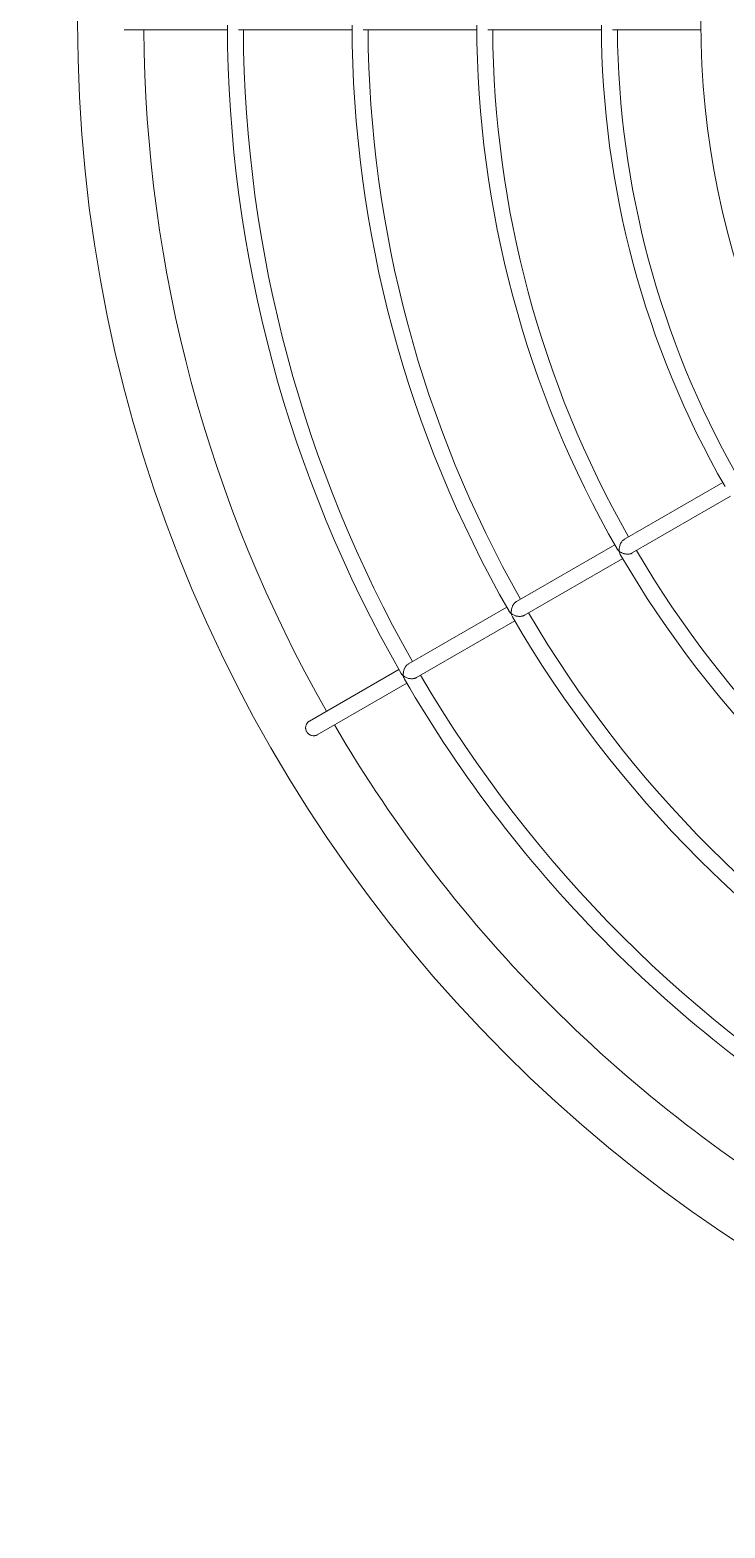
# Model space of a CAD drawing. Extents: x -3650 to 4616, y -3650 to 4857.
# Drawn here: x -1704 to -918, y -1704 to -9 of the extents above; entities that cross this region are included whole.
import ezdxf

# ---------------------------------------------------------------- set-up
doc = ezdxf.new("R2010")
doc.units = 0
doc.header["$LTSCALE"] = 5
doc.layers.get('0').update_dxf_attribs({"linetype": 'CONTINUOUS'})
doc.layers.add('Lg_prod', color=40, linetype='CONTINUOUS')
doc.layers.add('Plan', color=124, linetype='CONTINUOUS')

# ---------------------------------------------------------------- blocks, each defined once
blk = doc.blocks.new('200230pl')
at = {"color": 0, "linetype": 'Continuous', "lineweight": 0}
for p, q in [((-1480.5, -9), (-1597.3, -9)), ((-1339.5, -9), (-1467.8, -9)), ((-1198.5, -9), (-1326.8, -9)), ((-1057.5, -9), (-1185.8, -9)), ((-945, -9), (-1044.8, -9)), ((-920.3, -520.9), (-1031.5, -585.1)), ((-911.3, -536.5), (-1022.5, -600.7)), ((-1042.4, -591.4), (-1153.6, -655.6)), ((-1033.4, -607), (-1144.6, -671.2)), ((-1164.5, -661.9), (-1275.7, -726.1)), ((-1155.5, -677.5), (-1266.7, -741.7)), ((-1286.6, -732.4), (-1387.8, -790.9)), ((-1277.6, -748), (-1378.8, -806.4))]:
    blk.add_line(p, q, dxfattribs=at)
for radius, start, end in [(1650, 90, 270), (945, 90, 270), (1575, 180.3274, 209.6726), (1480.5, 180.1416, 209.8584), (1462.5, 180.3526, 209.6474), (1339.5, 180.1565, 209.8435), (1321.5, 180.3902, 209.6098), (1198.5, 180.175, 209.825), (1180.5, 180.4368, 209.5632), (1057.5, 180.1984, 209.8016), (1039.5, 180.4961, 209.5039), (1198.5, 210.175, 239.825), (1180.5, 210.4368, 239.5632), (1339.5, 210.1565, 239.8435), (1321.5, 210.3902, 239.6098), (1480.5, 210.1416, 239.8584), (1462.5, 210.3526, 239.6474), (1575, 210.3274, 239.6726)]:
    blk.add_arc((0, 0), radius, start, end, dxfattribs=at)
for points, knots in [([(-1037.1, -593.9), (-1036.9, -593.1), (-1036.7, -592.2), (-1036.2, -590.9), (-1036, -590.5), (-1035.6, -589.7), (-1035.4, -589.3), (-1035, -588.7), (-1034.8, -588.5), (-1034.6, -588.1), (-1034.4, -587.9), (-1034, -587.3), (-1033.7, -586.9), (-1033, -586.2), (-1032.6, -585.9), (-1032, -585.5), (-1031.7, -585.3), (-1031.5, -585.1)], [0.00600584, 0.00600584, 0.00600584, 0.00600584, 0.00886365, 0.00886365, 0.01029255, 0.01029255, 0.01172145, 0.01172145, 0.01243591, 0.01243591, 0.01315036, 0.01315036, 0.01457926, 0.01457926, 0.01600817, 0.01600817, 0.01702666, 0.01702666, 0.01702666, 0.01702666]), ([(-1039.8, -596.1), (-1039.6, -596.3), (-1039.4, -596.6), (-1039.1, -597.1), (-1038.9, -597.3), (-1038.5, -597.8), (-1038.3, -598), (-1037.9, -598.3), (-1037.8, -598.4), (-1037.6, -598.6), (-1037.5, -598.7), (-1037.4, -598.8), (-1037.3, -598.8), (-1037.3, -598.9)], [0.028822403, 0.028822403, 0.028822403, 0.028822403, 0.030119606, 0.030119606, 0.031416809, 0.031416809, 0.032714012, 0.032714012, 0.033362614, 0.033362614, 0.033686915, 0.033686915, 0.034011216, 0.034011216, 0.034011216, 0.034011216]), ([(-1037.3, -598.9), (-1037.3, -598.8), (-1037.3, -598.7), (-1037.3, -598.5), (-1037.3, -598.2), (-1037.4, -597.9), (-1037.4, -597.3), (-1037.4, -596.9), (-1037.4, -596.1), (-1037.3, -595.6), (-1037.2, -594.8), (-1037.2, -594.3), (-1037.1, -593.9)], [-0.000019039, -0.000019039, -0.000019039, -0.000019039, 0.000357516, 0.000357516, 0.00073407, 0.00148718, 0.00148718, 0.002993399, 0.002993399, 0.004499619, 0.004499619, 0.006005838, 0.006005838, 0.006005838, 0.006005838]), ([(-1022.5, -600.7), (-1022.6, -600.8), (-1022.7, -600.8), (-1023, -601), (-1023.3, -601.1), (-1023.8, -601.3), (-1024.1, -601.4), (-1024.6, -601.6), (-1024.9, -601.7), (-1025.8, -601.9), (-1026.4, -601.9), (-1027.3, -602), (-1027.6, -602), (-1028.1, -602), (-1028.4, -602), (-1029.3, -601.9), (-1029.8, -601.9), (-1030.7, -601.7), (-1030.9, -601.7), (-1031.5, -601.6), (-1031.7, -601.5), (-1032.5, -601.3), (-1033, -601.1), (-1034, -600.8), (-1034.4, -600.6), (-1035.3, -600.1), (-1035.7, -599.9), (-1036.3, -599.5), (-1036.5, -599.4), (-1036.8, -599.2), (-1036.9, -599.1), (-1037.1, -599), (-1037.2, -598.9), (-1037.3, -598.9)], [0.01703879, 0.01703879, 0.01703879, 0.01703879, 0.01740561, 0.01740561, 0.01828113, 0.01828113, 0.01915666, 0.01915666, 0.02003218, 0.02003218, 0.02178322, 0.02178322, 0.02265875, 0.02265875, 0.02353427, 0.02353427, 0.02528532, 0.02528532, 0.02616084, 0.02616084, 0.02703636, 0.02703636, 0.02878741, 0.02878741, 0.03053845, 0.03053845, 0.0322895, 0.0322895, 0.03316502, 0.03316502, 0.03360279, 0.03360279, 0.03404055, 0.03404055, 0.03404055, 0.03404055]), ([(-1037.3, -598.9), (-1037.3, -598.9), (-1037.2, -599), (-1037.2, -599.2), (-1037.2, -599.4), (-1037.1, -599.7), (-1037, -600.2), (-1036.9, -600.5), (-1036.6, -601.3), (-1036.4, -601.9), (-1036.1, -602.4)], [-0.000019039, -0.000019039, -0.000019039, -0.000019039, 0.000307499, 0.000307499, 0.000634037, 0.001287113, 0.001287113, 0.002593265, 0.002593265, 0.005205569, 0.005205569, 0.005205569, 0.005205569]), ([(-1159.2, -664.4), (-1159, -663.6), (-1158.8, -662.7), (-1158.3, -661.4), (-1158.1, -661), (-1157.7, -660.2), (-1157.5, -659.8), (-1157.1, -659.2), (-1157, -659), (-1156.7, -658.6), (-1156.5, -658.4), (-1156.1, -657.8), (-1155.8, -657.4), (-1155.1, -656.7), (-1154.8, -656.4), (-1154.1, -656), (-1153.9, -655.8), (-1153.6, -655.6)], [0.00600657, 0.00600657, 0.00600657, 0.00600657, 0.00886398, 0.00886398, 0.01029268, 0.01029268, 0.01172139, 0.01172139, 0.01243574, 0.01243574, 0.01315009, 0.01315009, 0.0145788, 0.0145788, 0.01600751, 0.01600751, 0.01702652, 0.01702652, 0.01702652, 0.01702652]), ([(-1161.9, -666.6), (-1161.7, -666.8), (-1161.6, -667.1), (-1161.2, -667.6), (-1161, -667.8), (-1160.6, -668.3), (-1160.4, -668.5), (-1160, -668.8), (-1159.9, -668.9), (-1159.7, -669.1), (-1159.6, -669.2), (-1159.5, -669.3), (-1159.4, -669.3), (-1159.4, -669.4)], [0.02882482, 0.02882482, 0.02882482, 0.02882482, 0.03012183, 0.03012183, 0.03141884, 0.03141884, 0.03271585, 0.03271585, 0.033364355, 0.033364355, 0.033688607, 0.033688607, 0.03401286, 0.03401286, 0.03401286, 0.03401286]), ([(-1159.4, -669.4), (-1159.4, -669.3), (-1159.4, -669.2), (-1159.4, -669), (-1159.5, -668.7), (-1159.5, -668.4), (-1159.5, -667.8), (-1159.5, -667.4), (-1159.5, -666.6), (-1159.4, -666.1), (-1159.3, -665.3), (-1159.3, -664.8), (-1159.2, -664.4)], [-0.000019032, -0.000019032, -0.000019032, -0.000019032, 0.000357568, 0.000357568, 0.000734167, 0.001487367, 0.001487367, 0.002993767, 0.002993767, 0.004500166, 0.004500166, 0.006006565, 0.006006565, 0.006006565, 0.006006565]), ([(-1144.6, -671.2), (-1144.7, -671.3), (-1144.8, -671.3), (-1145.1, -671.5), (-1145.4, -671.6), (-1145.9, -671.8), (-1146.2, -671.9), (-1146.7, -672.1), (-1147, -672.2), (-1147.9, -672.4), (-1148.5, -672.4), (-1149.4, -672.5), (-1149.7, -672.5), (-1150.3, -672.5), (-1150.5, -672.5), (-1151.4, -672.4), (-1152, -672.4), (-1152.8, -672.2), (-1153.1, -672.2), (-1153.6, -672.1), (-1153.9, -672), (-1155.1, -671.7), (-1156.1, -671.3), (-1157.4, -670.6), (-1157.8, -670.4), (-1158.4, -670), (-1158.6, -669.9), (-1158.9, -669.7), (-1159, -669.6), (-1159.2, -669.5), (-1159.3, -669.4), (-1159.4, -669.4)], [0.01703736, 0.01703736, 0.01703736, 0.01703736, 0.01740431, 0.01740431, 0.01827983, 0.01827983, 0.01915534, 0.01915534, 0.02003085, 0.02003085, 0.02178188, 0.02178188, 0.0226574, 0.0226574, 0.02353291, 0.02353291, 0.02528394, 0.02528394, 0.02615945, 0.02615945, 0.02703497, 0.02703497, 0.03053702, 0.03053702, 0.03228805, 0.03228805, 0.03316357, 0.03316357, 0.03360132, 0.03360132, 0.03403908, 0.03403908, 0.03403908, 0.03403908]), ([(-1159.4, -669.4), (-1159.4, -669.4), (-1159.3, -669.5), (-1159.3, -669.7), (-1159.3, -669.9), (-1159.2, -670.2), (-1159.1, -670.7), (-1159, -671), (-1158.7, -671.8), (-1158.5, -672.4), (-1158.2, -672.9)], [-0.000019032, -0.000019032, -0.000019032, -0.000019032, 0.000307457, 0.000307457, 0.000633947, 0.001286927, 0.001286927, 0.002592885, 0.002592885, 0.005204803, 0.005204803, 0.005204803, 0.005204803]), ([(-1281.3, -734.9), (-1281.1, -734.1), (-1280.9, -733.2), (-1280.4, -731.9), (-1280.2, -731.5), (-1279.8, -730.7), (-1279.6, -730.3), (-1279.2, -729.7), (-1279.1, -729.5), (-1278.8, -729.1), (-1278.7, -728.9), (-1278.2, -728.3), (-1277.9, -727.9), (-1277.2, -727.2), (-1276.9, -726.9), (-1276.2, -726.5), (-1276, -726.3), (-1275.7, -726.1)], [0.00600715, 0.00600715, 0.00600715, 0.00600715, 0.00886424, 0.00886424, 0.01029279, 0.01029279, 0.01172134, 0.01172134, 0.01243561, 0.01243561, 0.01314988, 0.01314988, 0.01457843, 0.01457843, 0.01600697, 0.01600697, 0.01702641, 0.01702641, 0.01702641, 0.01702641]), ([(-1284, -737.1), (-1283.8, -737.3), (-1283.7, -737.6), (-1283.3, -738.1), (-1283.1, -738.3), (-1282.7, -738.8), (-1282.5, -739), (-1282.1, -739.3), (-1282, -739.4), (-1281.8, -739.6), (-1281.7, -739.7), (-1281.6, -739.8), (-1281.5, -739.8), (-1281.5, -739.9)], [0.028826775, 0.028826775, 0.028826775, 0.028826775, 0.030123629, 0.030123629, 0.031420483, 0.031420483, 0.032717336, 0.032717336, 0.033365763, 0.033365763, 0.033689977, 0.033689977, 0.03401419, 0.03401419, 0.03401419, 0.03401419]), ([(-1281.5, -739.9), (-1281.5, -739.8), (-1281.5, -739.7), (-1281.5, -739.5), (-1281.6, -739.2), (-1281.6, -738.9), (-1281.6, -738.3), (-1281.6, -737.9), (-1281.6, -737.1), (-1281.5, -736.6), (-1281.4, -735.8), (-1281.4, -735.3), (-1281.3, -734.9)], [-0.000019027, -0.000019027, -0.000019027, -0.000019027, 0.00035761, 0.00035761, 0.000734246, 0.001487519, 0.001487519, 0.002994064, 0.002994064, 0.004500609, 0.004500609, 0.006007154, 0.006007154, 0.006007154, 0.006007154]), ([(-1266.7, -741.7), (-1266.8, -741.8), (-1266.9, -741.8), (-1267.2, -742), (-1267.5, -742.1), (-1268, -742.3), (-1268.3, -742.4), (-1268.9, -742.6), (-1269.1, -742.7), (-1270, -742.9), (-1270.6, -742.9), (-1271.5, -743), (-1271.8, -743), (-1272.4, -743), (-1272.7, -743), (-1273.5, -742.9), (-1274.1, -742.9), (-1274.9, -742.7), (-1275.2, -742.7), (-1275.7, -742.6), (-1276, -742.5), (-1277.2, -742.2), (-1278.2, -741.8), (-1279.5, -741.1), (-1279.9, -740.9), (-1280.5, -740.5), (-1280.7, -740.4), (-1281, -740.2), (-1281.1, -740.1), (-1281.3, -740), (-1281.4, -739.9), (-1281.5, -739.9)], [0.01703621, 0.01703621, 0.01703621, 0.01703621, 0.01740326, 0.01740326, 0.01827877, 0.01827877, 0.01915428, 0.01915428, 0.02002979, 0.02002979, 0.0217808, 0.0217808, 0.02265631, 0.02265631, 0.02353181, 0.02353181, 0.02528283, 0.02528283, 0.02615834, 0.02615834, 0.02703384, 0.02703384, 0.03053587, 0.03053587, 0.03228688, 0.03228688, 0.03316239, 0.03316239, 0.03360014, 0.03360014, 0.0340379, 0.0340379, 0.0340379, 0.0340379]), ([(-1281.5, -739.9), (-1281.5, -739.9), (-1281.5, -740), (-1281.4, -740.2), (-1281.4, -740.4), (-1281.3, -740.7), (-1281.2, -741.2), (-1281.1, -741.5), (-1280.9, -742.3), (-1280.6, -742.9), (-1280.3, -743.4)], [-0.000019027, -0.000019027, -0.000019027, -0.000019027, 0.000307424, 0.000307424, 0.000633875, 0.001286776, 0.001286776, 0.002592578, 0.002592578, 0.005204183, 0.005204183, 0.005204183, 0.005204183]), ([(-1392, -798.8), (-1392, -798.2), (-1392, -797.6), (-1391.8, -796.5), (-1391.7, -795.9), (-1391.3, -794.8), (-1391, -794.3), (-1390.6, -793.6), (-1390.4, -793.3), (-1390.1, -792.9), (-1389.9, -792.7), (-1389.6, -792.2), (-1389.4, -792), (-1388.9, -791.7), (-1388.7, -791.5), (-1388.3, -791.2), (-1388, -791), (-1387.8, -790.9)], [0.048260134, 0.048260134, 0.048260134, 0.048260134, 0.050025377, 0.050025377, 0.05179062, 0.05179062, 0.053555863, 0.053555863, 0.054438484, 0.054438484, 0.055321106, 0.055321106, 0.056203727, 0.056203727, 0.057086349, 0.057086349, 0.058019846, 0.058019846, 0.058019846, 0.058019846]), ([(-1378.8, -806.4), (-1379, -806.6), (-1379.2, -806.7), (-1380, -807), (-1380.5, -807.2), (-1381.3, -807.4), (-1381.6, -807.4), (-1382.2, -807.5), (-1382.4, -807.5), (-1383.3, -807.5), (-1383.9, -807.5), (-1385, -807.3), (-1385.6, -807.1), (-1386.4, -806.8), (-1386.7, -806.7), (-1387.2, -806.4), (-1387.5, -806.3), (-1388.2, -805.8), (-1388.7, -805.5), (-1389.5, -804.7), (-1389.9, -804.2), (-1390.6, -803.3), (-1390.9, -802.8), (-1391.3, -802), (-1391.4, -801.7), (-1391.6, -801.1), (-1391.8, -800.6), (-1391.9, -800), (-1392, -799.4), (-1392, -799.1), (-1392, -798.8)], [0.02978295, 0.02978295, 0.02978295, 0.02978295, 0.03060845, 0.03060845, 0.03237362, 0.03237362, 0.0332562, 0.0332562, 0.03413879, 0.03413879, 0.03590396, 0.03590396, 0.03766912, 0.03766912, 0.03855171, 0.03855171, 0.03943429, 0.03943429, 0.04119946, 0.04119946, 0.04296463, 0.04296463, 0.0447298, 0.0447298, 0.04561238, 0.04561238, 0.04649497, 0.04737755, 0.04737755, 0.04826013, 0.04826013, 0.04826013, 0.04826013])]:
    blk.add_open_spline(points, degree=3, knots=knots, dxfattribs=at)

msp = doc.modelspace()

# ---------------------------------------------------------------- linework, layer by layer
at = {"layer": 'Plan', "lineweight": 0}
msp.add_circle((0, 0), 3650, dxfattribs=at)

# ---------------------------------------------------------------- block references
at = {"layer": 'Lg_prod'}
msp.add_blockref('200230pl', (0, 0), dxfattribs=at)

doc.saveas('drawing.dxf')
